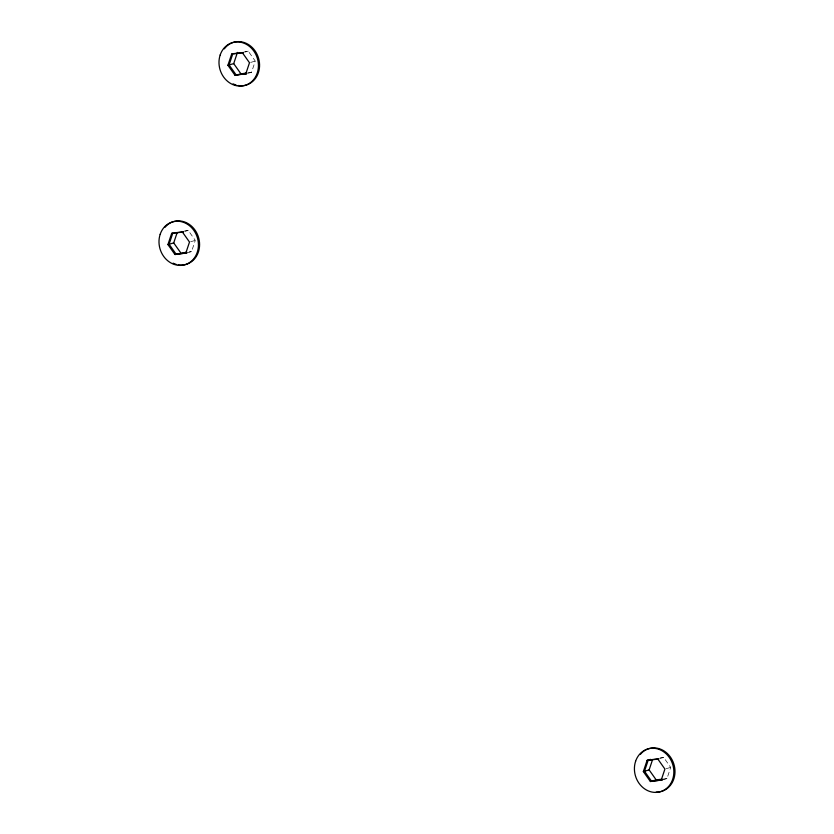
<?xml version="1.0" encoding="UTF-8"?>
<svg xmlns="http://www.w3.org/2000/svg" width="834" height="834" viewBox="0 0 834 834"><rect width="100%" height="100%" fill="white"/><g stroke="black" fill="none" stroke-linecap="round" stroke-linejoin="round"><path stroke-width="0.63" stroke-dasharray="4.17 3.13" d="M186.91 252.931L191.539 251.597L195.292 240.39L188.255 230.445L184.658 230.862M248.063 73.298L251.534 72.297L255.277 61.09L248.24 51.145L244.643 51.562M662.332 779.936L666.96 778.602L670.703 767.395L663.666 757.449L660.069 757.866M244.769 52.146L248.24 51.145M250.648 62.425L255.277 61.09M184.773 231.445L188.255 230.445M190.663 241.724L195.292 240.39M660.194 758.44L663.666 757.449M666.074 768.729L670.703 767.395M247.938 72.725L251.534 72.297M189.141 251.878L191.539 251.597M663.364 779.019L666.96 778.602"/><path stroke-width="1.25" d="M167.926 244.57L171.668 233.364L172.826 233.03L169.083 244.237L176.12 254.182L186.91 252.931L174.963 254.516L167.926 244.57L173.712 242.913L177.089 232.822M227.911 65.271L231.664 54.064L232.822 53.741L229.069 64.937L236.116 74.893L246.906 73.632L234.959 75.227L227.911 65.271L233.708 63.613L237.45 52.406M185.753 253.265L189.506 242.058L182.458 232.113L171.668 233.364M245.749 73.965L249.491 62.759L242.454 52.813L231.664 54.064M659.037 758.773L648.247 760.035L644.494 771.241L651.542 781.187L662.332 779.936L650.384 781.521L643.337 771.575L647.09 760.368L650.562 759.367M662.165 779.164L656.17 779.863L649.123 769.907L652.501 759.826M661.174 780.259L664.917 769.063L657.88 759.107L647.09 760.368M242.454 52.813L243.611 52.479L234.02 53.595M234.959 75.227L246.739 72.86M182.458 232.113L183.616 231.779L174.025 232.894M174.963 254.516L186.743 252.16M643.337 771.575L649.123 769.907M650.384 781.521L656.17 779.863M233.708 63.613L240.745 73.559M173.712 242.913L180.749 252.858M224.325 48.862A22.299 19.495 74 0 1 257.946 56.347A22.299 19.495 74 0 1 238.138 85.506M236.095 85.016A22.299 19.495 74 0 1 233.113 83.859M164.986 227.328A22.299 19.495 74 0 1 198.158 236.189A22.299 19.495 74 0 1 178.142 264.805M176.11 264.315A22.299 19.495 74 0 1 173.118 263.148M640.408 754.322A22.299 19.495 74 0 1 673.048 761.838A22.299 19.495 74 0 1 656.139 792.071M220.176 54.981A22.299 19.495 74 0 0 242.121 85.996A22.299 19.495 74 0 0 253.817 51.062A22.299 19.495 74 0 0 220.176 54.981M160.18 234.281A22.299 19.495 74 0 0 182.135 265.295A22.299 19.495 74 0 0 193.822 230.361A22.299 19.495 74 0 0 160.18 234.281M635.602 761.286A22.299 19.495 74 0 0 657.546 792.3A22.299 19.495 74 0 0 669.243 757.366A22.299 19.495 74 0 0 635.602 761.286"/></g></svg>
